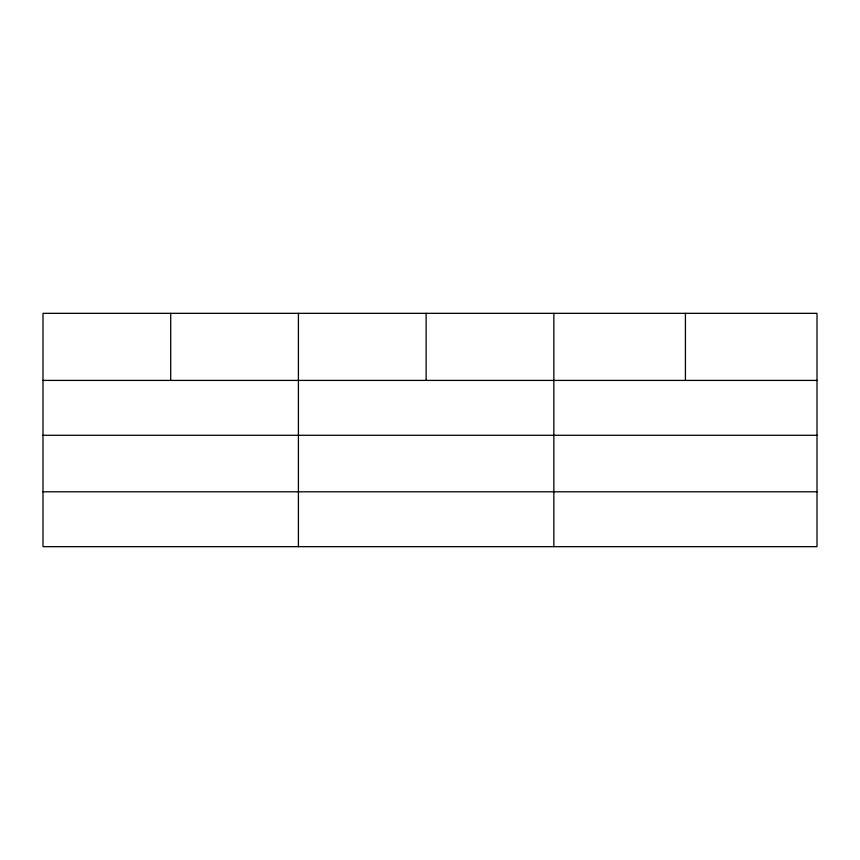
<?xml version="1.0" encoding="UTF-8"?>
<svg xmlns="http://www.w3.org/2000/svg" width="860" height="860" viewBox="0 0 860 860"><rect width="100%" height="100%" fill="white"/><g stroke="black" fill="none" stroke-linecap="round" stroke-linejoin="round"><path stroke-width="1.29" d="M817 435.278L817 313.33L43 313.33L43 546.67L817 546.67L817 435.278L43 435.278M43 380.41L817 380.41M43 491.802L817 491.802M685.42 313.33L685.42 380.41M553.84 313.33L553.84 546.67M426.13 313.33L426.13 380.41M298.42 313.33L298.42 546.67M170.71 313.33L170.71 380.41"/></g></svg>
